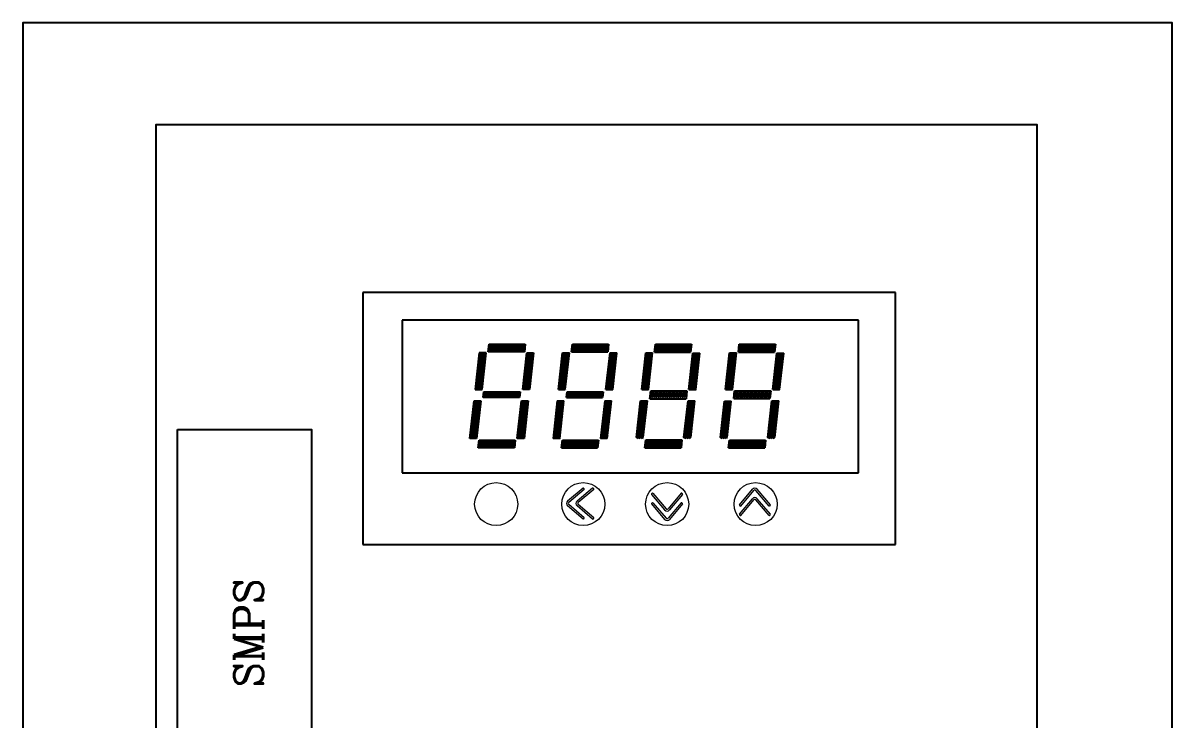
# Model space of a CAD drawing. Header units: inches. Extents: x 784 to 2184505, y 7 to 371504.
# Drawn here: x 1401396 to 1459563, y 322298 to 357545 of the extents above; entities that cross this region are included whole.
import ezdxf

# ---------------------------------------------------------------- set-up
doc = ezdxf.new("R2010")
doc.units = ezdxf.units.IN
doc.header["$MEASUREMENT"] = 0
doc.styles.add('ROMANC', font='romanc.shx', dxfattribs={"height": 5})

# ---------------------------------------------------------------- blocks, each defined once
blk = doc.blocks.new('563')
for p, q in [((1294163.8675, 121852.597), (1294159.5706, 121852.597)), ((1294159.5706, 121852.597), (1294159.5706, 121850.5632)), ((1294163.8675, 121850.5632), (1294163.8675, 121852.597)), ((1294163.5686, 121852.3731), (1294159.8882, 121852.3731)), ((1294159.8882, 121852.3731), (1294159.8882, 121851.1423)), ((1294163.5686, 121851.1423), (1294163.5686, 121852.3731)), ((1294159.8882, 121851.1423), (1294163.5686, 121851.1423)), ((1294159.5706, 121850.5632), (1294163.8675, 121850.5632))]:
    blk.add_line(p, q)
at = {"color": 242, "linetype": 'Continuous'}
for p, q in [((1294160.5824, 121852.117), (1294160.5894, 121852.18)), ((1294160.5829, 121852.1252), (1294160.6391, 121852.1814)), ((1294160.5848, 121852.1419), (1294160.6243, 121852.1814)), ((1294160.5866, 121852.1586), (1294160.6094, 121852.1814)), ((1294160.5885, 121852.1753), (1294160.5946, 121852.1814)), ((1294160.5894, 121852.18), (1294160.8809, 121852.18)), ((1294160.591, 121852.1185), (1294160.654, 121852.1814)), ((1294160.6058, 121852.1185), (1294160.6688, 121852.1814)), ((1294160.6207, 121852.1185), (1294160.6837, 121852.1814)), ((1294160.6355, 121852.1185), (1294160.6985, 121852.1814)), ((1294160.6504, 121852.1185), (1294160.7133, 121852.1814)), ((1294160.6652, 121852.1185), (1294160.7282, 121852.1814)), ((1294160.6801, 121852.1185), (1294160.743, 121852.1814)), ((1294160.6949, 121852.1185), (1294160.7579, 121852.1814)), ((1294160.7097, 121852.1185), (1294160.7727, 121852.1814)), ((1294160.7246, 121852.1185), (1294160.7875, 121852.1814)), ((1294160.7394, 121852.1185), (1294160.8024, 121852.1814)), ((1294160.7543, 121852.1185), (1294160.8172, 121852.1814)), ((1294160.7691, 121852.1185), (1294160.8321, 121852.1814)), ((1294160.7839, 121852.1185), (1294160.8469, 121852.1814)), ((1294160.7988, 121852.1185), (1294160.8617, 121852.1814)), ((1294160.8136, 121852.1185), (1294160.8766, 121852.1814)), ((1294160.8285, 121852.1185), (1294160.8793, 121852.1694)), ((1294160.8433, 121852.1185), (1294160.8775, 121852.1527)), ((1294160.8809, 121852.18), (1294160.8739, 121852.117)), ((1294161.254, 121852.117), (1294161.261, 121852.18)), ((1294161.2571, 121852.1243), (1294161.3133, 121852.1805)), ((1294161.2589, 121852.141), (1294161.2985, 121852.1805)), ((1294161.2608, 121852.1577), (1294161.2836, 121852.1805)), ((1294161.261, 121852.18), (1294161.5525, 121852.18)), ((1294161.2627, 121852.1744), (1294161.2688, 121852.1805)), ((1294161.2652, 121852.1176), (1294161.3281, 121852.1805)), ((1294161.28, 121852.1176), (1294161.343, 121852.1805)), ((1294161.2949, 121852.1176), (1294161.3578, 121852.1805)), ((1294161.3097, 121852.1176), (1294161.3727, 121852.1805)), ((1294161.3245, 121852.1176), (1294161.3875, 121852.1805)), ((1294161.3394, 121852.1176), (1294161.4023, 121852.1805)), ((1294161.3542, 121852.1176), (1294161.4172, 121852.1805)), ((1294161.3691, 121852.1176), (1294161.432, 121852.1805)), ((1294161.3839, 121852.1176), (1294161.4469, 121852.1805)), ((1294161.3987, 121852.1176), (1294161.4617, 121852.1805)), ((1294161.4136, 121852.1176), (1294161.4765, 121852.1805)), ((1294161.4284, 121852.1176), (1294161.4914, 121852.1805)), ((1294161.4433, 121852.1176), (1294161.5062, 121852.1805)), ((1294161.4581, 121852.1176), (1294161.5211, 121852.1805)), ((1294161.4729, 121852.1176), (1294161.5359, 121852.1805)), ((1294161.4878, 121852.1176), (1294161.5507, 121852.1805)), ((1294161.5026, 121852.1176), (1294161.5535, 121852.1685)), ((1294161.5175, 121852.1176), (1294161.5516, 121852.1518)), ((1294161.5525, 121852.18), (1294161.5455, 121852.117)), ((1294161.9231, 121852.1159), (1294161.9301, 121852.1789)), ((1294161.9262, 121852.1233), (1294161.9824, 121852.1795)), ((1294161.928, 121852.14), (1294161.9675, 121852.1795)), ((1294161.9299, 121852.1566), (1294161.9527, 121852.1795)), ((1294161.9301, 121852.1789), (1294162.2216, 121852.1789)), ((1294161.9318, 121852.1733), (1294161.9379, 121852.1795)), ((1294161.9343, 121852.1165), (1294161.9972, 121852.1795)), ((1294161.9491, 121852.1165), (1294162.0121, 121852.1795)), ((1294161.9639, 121852.1165), (1294162.0269, 121852.1795)), ((1294161.9788, 121852.1165), (1294162.0417, 121852.1795)), ((1294161.9936, 121852.1165), (1294162.0566, 121852.1795)), ((1294162.0085, 121852.1165), (1294162.0714, 121852.1795)), ((1294162.0233, 121852.1165), (1294162.0863, 121852.1795)), ((1294162.0381, 121852.1165), (1294162.1011, 121852.1795)), ((1294162.053, 121852.1165), (1294162.1159, 121852.1795)), ((1294162.0678, 121852.1165), (1294162.1308, 121852.1795)), ((1294162.0827, 121852.1165), (1294162.1456, 121852.1795)), ((1294162.0975, 121852.1165), (1294162.1605, 121852.1795)), ((1294162.1123, 121852.1165), (1294162.1753, 121852.1795)), ((1294162.1272, 121852.1165), (1294162.1901, 121852.1795)), ((1294162.142, 121852.1165), (1294162.205, 121852.1795)), ((1294162.1569, 121852.1165), (1294162.2198, 121852.1795)), ((1294162.1717, 121852.1165), (1294162.2226, 121852.1674)), ((1294162.1865, 121852.1165), (1294162.2207, 121852.1507)), ((1294162.2216, 121852.1789), (1294162.2146, 121852.1159)), ((1294162.5999, 121852.1159), (1294162.6069, 121852.1789)), ((1294162.603, 121852.1233), (1294162.6592, 121852.1795)), ((1294162.6049, 121852.14), (1294162.6444, 121852.1795)), ((1294162.6067, 121852.1566), (1294162.6295, 121852.1795)), ((1294162.6069, 121852.1789), (1294162.8984, 121852.1789)), ((1294162.6086, 121852.1733), (1294162.6147, 121852.1795)), ((1294162.6111, 121852.1165), (1294162.674, 121852.1795)), ((1294162.6259, 121852.1165), (1294162.6889, 121852.1795)), ((1294162.6408, 121852.1165), (1294162.7037, 121852.1795)), ((1294162.6556, 121852.1165), (1294162.7186, 121852.1795)), ((1294162.6704, 121852.1165), (1294162.7334, 121852.1795)), ((1294162.6853, 121852.1165), (1294162.7482, 121852.1795)), ((1294162.7001, 121852.1165), (1294162.7631, 121852.1795)), ((1294162.715, 121852.1165), (1294162.7779, 121852.1795)), ((1294162.7298, 121852.1165), (1294162.7928, 121852.1795)), ((1294162.7446, 121852.1165), (1294162.8076, 121852.1795)), ((1294162.7595, 121852.1165), (1294162.8224, 121852.1795)), ((1294162.7743, 121852.1165), (1294162.8373, 121852.1795)), ((1294162.7892, 121852.1165), (1294162.8521, 121852.1795)), ((1294162.804, 121852.1165), (1294162.867, 121852.1795)), ((1294162.8188, 121852.1165), (1294162.8818, 121852.1795)), ((1294162.8337, 121852.1165), (1294162.8966, 121852.1795)), ((1294162.8485, 121852.1165), (1294162.8994, 121852.1674)), ((1294162.8634, 121852.1165), (1294162.8975, 121852.1507)), ((1294162.8984, 121852.1789), (1294162.8914, 121852.1159)), ((1294160.5097, 121852.1086), (1294160.477, 121851.8145)), ((1294160.4966, 121851.9944), (1294160.5583, 121852.0561)), ((1294160.4984, 121852.011), (1294160.5602, 121852.0728)), ((1294160.5003, 121852.0277), (1294160.5621, 121852.0895)), ((1294160.5021, 121852.0444), (1294160.5639, 121852.1062)), ((1294160.504, 121852.0611), (1294160.5529, 121852.1101)), ((1294160.5059, 121852.0778), (1294160.5381, 121852.1101)), ((1294160.5077, 121852.0945), (1294160.5233, 121852.1101)), ((1294160.5646, 121852.1086), (1294160.5097, 121852.1086)), ((1294160.5319, 121851.8145), (1294160.5646, 121852.1086)), ((1294160.8739, 121852.117), (1294160.5824, 121852.117)), ((1294160.8581, 121852.1185), (1294160.8756, 121852.136)), ((1294160.86, 121851.8145), (1294160.8927, 121852.1086)), ((1294160.873, 121852.1185), (1294160.8738, 121852.1193)), ((1294160.8793, 121851.9912), (1294160.9411, 121852.053)), ((1294160.8811, 121852.0079), (1294160.9429, 121852.0697)), ((1294160.883, 121852.0246), (1294160.9448, 121852.0864)), ((1294160.8848, 121852.0413), (1294160.9466, 121852.1031)), ((1294160.8867, 121852.058), (1294160.9388, 121852.1101)), ((1294160.8886, 121852.0747), (1294160.9239, 121852.1101)), ((1294160.8904, 121852.0914), (1294160.9091, 121852.1101)), ((1294160.8923, 121852.1081), (1294160.8943, 121852.1101)), ((1294160.8927, 121852.1086), (1294160.9476, 121852.1086)), ((1294160.9476, 121852.1086), (1294160.9149, 121851.8145)), ((1294161.1486, 121851.8145), (1294161.1813, 121852.1086)), ((1294161.1707, 121851.9935), (1294161.2325, 121852.0552)), ((1294161.1726, 121852.0102), (1294161.2344, 121852.0719)), ((1294161.1744, 121852.0268), (1294161.2362, 121852.0886)), ((1294161.1763, 121852.0435), (1294161.2381, 121852.1053)), ((1294161.1782, 121852.0602), (1294161.2271, 121852.1092)), ((1294161.18, 121852.0769), (1294161.2123, 121852.1092)), ((1294161.1813, 121852.1086), (1294161.2362, 121852.1086)), ((1294161.1819, 121852.0936), (1294161.1974, 121852.1092)), ((1294161.2035, 121851.8145), (1294161.2362, 121852.1086)), ((1294161.254, 121852.117), (1294161.5455, 121852.117)), ((1294161.5316, 121851.8145), (1294161.5643, 121852.1086)), ((1294161.5323, 121852.1176), (1294161.5498, 121852.1351)), ((1294161.5471, 121852.1176), (1294161.5479, 121852.1184)), ((1294161.5534, 121851.9903), (1294161.6152, 121852.0521)), ((1294161.5553, 121852.007), (1294161.6171, 121852.0688)), ((1294161.5572, 121852.0237), (1294161.6189, 121852.0855)), ((1294161.559, 121852.0404), (1294161.6208, 121852.1022)), ((1294161.5609, 121852.0571), (1294161.613, 121852.1092)), ((1294161.5627, 121852.0738), (1294161.5981, 121852.1092)), ((1294161.5643, 121852.1086), (1294161.6193, 121852.1086)), ((1294161.5646, 121852.0905), (1294161.5833, 121852.1092)), ((1294161.5664, 121852.1072), (1294161.5684, 121852.1092)), ((1294161.5865, 121851.8145), (1294161.6193, 121852.1086)), ((1294161.8203, 121851.8145), (1294161.8531, 121852.1086)), ((1294161.8398, 121851.9924), (1294161.9016, 121852.0541)), ((1294161.8417, 121852.0091), (1294161.9034, 121852.0708)), ((1294161.8435, 121852.0258), (1294161.9053, 121852.0875)), ((1294161.8454, 121852.0425), (1294161.9072, 121852.1042)), ((1294161.8472, 121852.0592), (1294161.8962, 121852.1081)), ((1294161.8491, 121852.0759), (1294161.8813, 121852.1081)), ((1294161.851, 121852.0926), (1294161.8665, 121852.1081)), ((1294161.8531, 121852.1086), (1294161.908, 121852.1086)), ((1294161.8753, 121851.8145), (1294161.908, 121852.1086)), ((1294161.9231, 121852.1159), (1294162.2146, 121852.1159)), ((1294162.2007, 121851.8134), (1294162.2334, 121852.1075)), ((1294162.2014, 121852.1165), (1294162.2189, 121852.134)), ((1294162.2162, 121852.1165), (1294162.217, 121852.1173)), ((1294162.2225, 121851.9892), (1294162.2843, 121852.051)), ((1294162.2244, 121852.0059), (1294162.2862, 121852.0677)), ((1294162.2262, 121852.0226), (1294162.288, 121852.0844)), ((1294162.2281, 121852.0393), (1294162.2899, 121852.1011)), ((1294162.23, 121852.056), (1294162.282, 121852.1081)), ((1294162.2318, 121852.0727), (1294162.2672, 121852.1081)), ((1294162.2334, 121852.1075), (1294162.2883, 121852.1075)), ((1294162.2334, 121852.1075), (1294162.2883, 121852.1075)), ((1294162.2337, 121852.0894), (1294162.2524, 121852.1081)), ((1294162.2337, 121852.0894), (1294162.2524, 121852.1081)), ((1294162.2355, 121852.1061), (1294162.2375, 121852.1081)), ((1294162.2355, 121852.1061), (1294162.2375, 121852.1081)), ((1294162.2556, 121851.8134), (1294162.2883, 121852.1075)), ((1294162.4966, 121851.8146), (1294162.5293, 121852.1087)), ((1294162.5166, 121851.9924), (1294162.5784, 121852.0541)), ((1294162.5185, 121852.0091), (1294162.5803, 121852.0708)), ((1294162.5203, 121852.0258), (1294162.5821, 121852.0875)), ((1294162.5222, 121852.0425), (1294162.584, 121852.1042)), ((1294162.5241, 121852.0592), (1294162.573, 121852.1081)), ((1294162.5259, 121852.0759), (1294162.5582, 121852.1081)), ((1294162.5278, 121852.0926), (1294162.5433, 121852.1081)), ((1294162.5293, 121852.1087), (1294162.5842, 121852.1087)), ((1294162.5515, 121851.8146), (1294162.5842, 121852.1087)), ((1294162.5999, 121852.1159), (1294162.8914, 121852.1159)), ((1294162.8775, 121851.8134), (1294162.9103, 121852.1075)), ((1294162.8782, 121852.1165), (1294162.8957, 121852.134)), ((1294162.893, 121852.1165), (1294162.8938, 121852.1173)), ((1294162.8993, 121851.9892), (1294162.9611, 121852.051)), ((1294162.9012, 121852.0059), (1294162.963, 121852.0677)), ((1294162.9031, 121852.0226), (1294162.9648, 121852.0844)), ((1294162.9049, 121852.0393), (1294162.9667, 121852.1011)), ((1294162.9068, 121852.056), (1294162.9589, 121852.1081)), ((1294162.9086, 121852.0727), (1294162.944, 121852.1081)), ((1294162.9103, 121852.1075), (1294162.9652, 121852.1075)), ((1294162.9103, 121852.1075), (1294162.9652, 121852.1075)), ((1294162.9105, 121852.0894), (1294162.9292, 121852.1081)), ((1294162.9105, 121852.0894), (1294162.9292, 121852.1081)), ((1294162.9123, 121852.1061), (1294162.9143, 121852.1081)), ((1294162.9123, 121852.1061), (1294162.9143, 121852.1081)), ((1294162.9324, 121851.8134), (1294162.9652, 121852.1075)), ((1294160.4854, 121851.8942), (1294160.5472, 121851.9559)), ((1294160.4873, 121851.9109), (1294160.549, 121851.9726)), ((1294160.4891, 121851.9276), (1294160.5509, 121851.9893)), ((1294160.491, 121851.9443), (1294160.5528, 121852.006)), ((1294160.4928, 121851.961), (1294160.5546, 121852.0227)), ((1294160.4947, 121851.9777), (1294160.5565, 121852.0394)), ((1294160.87, 121851.9077), (1294160.9318, 121851.9695)), ((1294160.8718, 121851.9244), (1294160.9336, 121851.9862)), ((1294160.8737, 121851.9411), (1294160.9355, 121852.0029)), ((1294160.8756, 121851.9578), (1294160.9373, 121852.0196)), ((1294160.8774, 121851.9745), (1294160.9392, 121852.0363)), ((1294161.1596, 121851.8933), (1294161.2214, 121851.955)), ((1294161.1614, 121851.91), (1294161.2232, 121851.9717)), ((1294161.1633, 121851.9267), (1294161.2251, 121851.9884)), ((1294161.1652, 121851.9434), (1294161.2269, 121852.0051)), ((1294161.167, 121851.9601), (1294161.2288, 121852.0218)), ((1294161.1689, 121851.9768), (1294161.2306, 121852.0385)), ((1294161.5441, 121851.9068), (1294161.6059, 121851.9686)), ((1294161.546, 121851.9235), (1294161.6078, 121851.9853)), ((1294161.5479, 121851.9402), (1294161.6096, 121852.002)), ((1294161.5497, 121851.9569), (1294161.6115, 121852.0187)), ((1294161.5516, 121851.9736), (1294161.6134, 121852.0354)), ((1294161.8305, 121851.9089), (1294161.8923, 121851.9707)), ((1294161.8324, 121851.9256), (1294161.8942, 121851.9874)), ((1294161.8342, 121851.9423), (1294161.896, 121852.004)), ((1294161.8361, 121851.959), (1294161.8979, 121852.0207)), ((1294161.838, 121851.9757), (1294161.8997, 121852.0374)), ((1294162.2132, 121851.9057), (1294162.275, 121851.9675)), ((1294162.2151, 121851.9224), (1294162.2769, 121851.9842)), ((1294162.2169, 121851.9391), (1294162.2787, 121852.0009)), ((1294162.2188, 121851.9558), (1294162.2806, 121852.0176)), ((1294162.2207, 121851.9725), (1294162.2824, 121852.0343)), ((1294162.5073, 121851.9089), (1294162.5691, 121851.9707)), ((1294162.5092, 121851.9256), (1294162.571, 121851.9874)), ((1294162.5111, 121851.9423), (1294162.5728, 121852.004)), ((1294162.5129, 121851.959), (1294162.5747, 121852.0207)), ((1294162.5148, 121851.9757), (1294162.5765, 121852.0374)), ((1294162.89, 121851.9057), (1294162.9518, 121851.9675)), ((1294162.8919, 121851.9224), (1294162.9537, 121851.9842)), ((1294162.8938, 121851.9391), (1294162.9555, 121852.0009)), ((1294162.8956, 121851.9558), (1294162.9574, 121852.0176)), ((1294162.8975, 121851.9725), (1294162.9593, 121852.0343)), ((1294160.478, 121851.8274), (1294160.5398, 121851.8891)), ((1294160.4798, 121851.8441), (1294160.5416, 121851.9058)), ((1294160.4814, 121851.816), (1294160.5379, 121851.8724)), ((1294160.4817, 121851.8608), (1294160.5435, 121851.9225)), ((1294160.4836, 121851.8775), (1294160.5453, 121851.9392)), ((1294160.8607, 121851.8242), (1294160.9225, 121851.886)), ((1294160.8625, 121851.8409), (1294160.9243, 121851.9027)), ((1294160.8644, 121851.8576), (1294160.9262, 121851.9194)), ((1294160.8663, 121851.8743), (1294160.928, 121851.9361)), ((1294160.8673, 121851.816), (1294160.9206, 121851.8693)), ((1294160.8681, 121851.891), (1294160.9299, 121851.9528)), ((1294161.1521, 121851.8265), (1294161.2139, 121851.8882)), ((1294161.154, 121851.8432), (1294161.2158, 121851.9049)), ((1294161.1556, 121851.8151), (1294161.2121, 121851.8715)), ((1294161.1559, 121851.8599), (1294161.2176, 121851.9216)), ((1294161.1577, 121851.8766), (1294161.2195, 121851.9383)), ((1294161.5349, 121851.8233), (1294161.5966, 121851.8851)), ((1294161.5367, 121851.84), (1294161.5985, 121851.9018)), ((1294161.5386, 121851.8567), (1294161.6004, 121851.9185)), ((1294161.5404, 121851.8734), (1294161.6022, 121851.9352)), ((1294161.5415, 121851.8151), (1294161.5948, 121851.8684)), ((1294161.5423, 121851.8901), (1294161.6041, 121851.9519)), ((1294161.8212, 121851.8254), (1294161.883, 121851.8872)), ((1294161.8231, 121851.8421), (1294161.8849, 121851.9039)), ((1294161.8247, 121851.814), (1294161.8811, 121851.8705)), ((1294161.8249, 121851.8588), (1294161.8867, 121851.9206)), ((1294161.8268, 121851.8755), (1294161.8886, 121851.9373)), ((1294161.8287, 121851.8922), (1294161.8904, 121851.954)), ((1294162.2039, 121851.8222), (1294162.2657, 121851.884)), ((1294162.2058, 121851.8389), (1294162.2676, 121851.9007)), ((1294162.2077, 121851.8556), (1294162.2694, 121851.9174)), ((1294162.2095, 121851.8723), (1294162.2713, 121851.9341)), ((1294162.2105, 121851.814), (1294162.2639, 121851.8673)), ((1294162.2114, 121851.889), (1294162.2732, 121851.9508)), ((1294162.498, 121851.8254), (1294162.5598, 121851.8872)), ((1294162.4999, 121851.8421), (1294162.5617, 121851.9039)), ((1294162.5015, 121851.814), (1294162.558, 121851.8705)), ((1294162.5018, 121851.8588), (1294162.5635, 121851.9206)), ((1294162.5036, 121851.8755), (1294162.5654, 121851.9373)), ((1294162.5055, 121851.8922), (1294162.5673, 121851.954)), ((1294162.8808, 121851.8222), (1294162.9425, 121851.884)), ((1294162.8826, 121851.8389), (1294162.9444, 121851.9007)), ((1294162.8845, 121851.8556), (1294162.9463, 121851.9174)), ((1294162.8863, 121851.8723), (1294162.9481, 121851.9341)), ((1294162.8874, 121851.814), (1294162.9407, 121851.8673)), ((1294162.8882, 121851.889), (1294162.95, 121851.9508)), ((1294160.477, 121851.8145), (1294160.5319, 121851.8145)), ((1294160.4963, 121851.816), (1294160.536, 121851.8557)), ((1294160.5111, 121851.816), (1294160.5342, 121851.839)), ((1294160.526, 121851.816), (1294160.5323, 121851.8223)), ((1294160.5415, 121851.749), (1294160.5466, 121851.7952)), ((1294160.542, 121851.7579), (1294160.5809, 121851.7967)), ((1294160.5439, 121851.7746), (1294160.566, 121851.7967)), ((1294160.5458, 121851.7913), (1294160.5512, 121851.7967)), ((1294160.5466, 121851.7952), (1294160.8381, 121851.7952)), ((1294160.5495, 121851.7505), (1294160.5957, 121851.7967)), ((1294160.5644, 121851.7505), (1294160.6106, 121851.7967)), ((1294160.5792, 121851.7505), (1294160.6254, 121851.7967)), ((1294160.5941, 121851.7505), (1294160.6402, 121851.7967)), ((1294160.6089, 121851.7505), (1294160.6551, 121851.7967)), ((1294160.6237, 121851.7505), (1294160.6699, 121851.7967)), ((1294160.6386, 121851.7505), (1294160.6848, 121851.7967)), ((1294160.6534, 121851.7505), (1294160.6996, 121851.7967)), ((1294160.6683, 121851.7505), (1294160.7144, 121851.7967)), ((1294160.6831, 121851.7505), (1294160.7293, 121851.7967)), ((1294160.6979, 121851.7505), (1294160.7441, 121851.7967)), ((1294160.7128, 121851.7505), (1294160.759, 121851.7967)), ((1294160.7276, 121851.7505), (1294160.7738, 121851.7967)), ((1294160.7425, 121851.7505), (1294160.7886, 121851.7967)), ((1294160.7573, 121851.7505), (1294160.8035, 121851.7967)), ((1294160.7721, 121851.7505), (1294160.8183, 121851.7967)), ((1294160.787, 121851.7505), (1294160.8332, 121851.7967)), ((1294160.8018, 121851.7505), (1294160.8366, 121851.7853)), ((1294160.8381, 121851.7952), (1294160.833, 121851.749)), ((1294160.9149, 121851.8145), (1294160.86, 121851.8145)), ((1294160.8821, 121851.816), (1294160.9188, 121851.8526)), ((1294160.897, 121851.816), (1294160.9169, 121851.8359)), ((1294160.9118, 121851.816), (1294160.915, 121851.8192)), ((1294161.1486, 121851.8145), (1294161.2035, 121851.8145)), ((1294161.1705, 121851.8151), (1294161.2102, 121851.8548)), ((1294161.1853, 121851.8151), (1294161.2083, 121851.8381)), ((1294161.2001, 121851.8151), (1294161.2065, 121851.8214)), ((1294161.2131, 121851.749), (1294161.2182, 121851.7952)), ((1294161.2162, 121851.757), (1294161.255, 121851.7958)), ((1294161.2181, 121851.7737), (1294161.2402, 121851.7958)), ((1294161.2182, 121851.7952), (1294161.5097, 121851.7952)), ((1294161.2199, 121851.7904), (1294161.2254, 121851.7958)), ((1294161.2237, 121851.7496), (1294161.2699, 121851.7958)), ((1294161.2385, 121851.7496), (1294161.2847, 121851.7958)), ((1294161.2534, 121851.7496), (1294161.2996, 121851.7958)), ((1294161.2682, 121851.7496), (1294161.3144, 121851.7958)), ((1294161.2831, 121851.7496), (1294161.3292, 121851.7958)), ((1294161.2979, 121851.7496), (1294161.3441, 121851.7958)), ((1294161.3127, 121851.7496), (1294161.3589, 121851.7958)), ((1294161.3276, 121851.7496), (1294161.3738, 121851.7958)), ((1294161.3424, 121851.7496), (1294161.3886, 121851.7958)), ((1294161.3573, 121851.7496), (1294161.4034, 121851.7958)), ((1294161.3721, 121851.7496), (1294161.4183, 121851.7958)), ((1294161.387, 121851.7496), (1294161.4331, 121851.7958)), ((1294161.4018, 121851.7496), (1294161.448, 121851.7958)), ((1294161.4166, 121851.7496), (1294161.4628, 121851.7958)), ((1294161.4315, 121851.7496), (1294161.4776, 121851.7958)), ((1294161.4463, 121851.7496), (1294161.4925, 121851.7958)), ((1294161.4612, 121851.7496), (1294161.5073, 121851.7958)), ((1294161.476, 121851.7496), (1294161.5108, 121851.7844)), ((1294161.5097, 121851.7952), (1294161.5046, 121851.749)), ((1294161.5316, 121851.8145), (1294161.5865, 121851.8145)), ((1294161.5563, 121851.8151), (1294161.5929, 121851.8517)), ((1294161.5711, 121851.8151), (1294161.5911, 121851.835)), ((1294161.586, 121851.8151), (1294161.5892, 121851.8183)), ((1294161.8203, 121851.8145), (1294161.8753, 121851.8145)), ((1294161.8395, 121851.814), (1294161.8793, 121851.8538)), ((1294161.8544, 121851.814), (1294161.8774, 121851.8371)), ((1294161.8692, 121851.814), (1294161.8756, 121851.8204)), ((1294161.8853, 121851.7559), (1294161.9241, 121851.7947)), ((1294161.8859, 121851.7385), (1294161.8929, 121851.8014)), ((1294161.8872, 121851.7726), (1294161.9093, 121851.7947)), ((1294161.889, 121851.7893), (1294161.8944, 121851.7947)), ((1294161.8928, 121851.7485), (1294161.939, 121851.7947)), ((1294161.8929, 121851.8014), (1294162.1844, 121851.8014)), ((1294161.9076, 121851.7485), (1294161.9538, 121851.7947)), ((1294161.9225, 121851.7485), (1294161.9686, 121851.7947)), ((1294161.9373, 121851.7485), (1294161.9835, 121851.7947)), ((1294161.9522, 121851.7485), (1294161.9983, 121851.7947)), ((1294161.967, 121851.7485), (1294162.0132, 121851.7947)), ((1294161.9818, 121851.7485), (1294162.028, 121851.7947)), ((1294161.9967, 121851.7485), (1294162.0428, 121851.7947)), ((1294162.0115, 121851.7485), (1294162.0577, 121851.7947)), ((1294162.0264, 121851.7485), (1294162.0725, 121851.7947)), ((1294162.0412, 121851.7485), (1294162.0874, 121851.7947)), ((1294162.056, 121851.7485), (1294162.1022, 121851.7947)), ((1294162.0709, 121851.7485), (1294162.117, 121851.7947)), ((1294162.0857, 121851.7485), (1294162.1319, 121851.7947)), ((1294162.1006, 121851.7485), (1294162.1467, 121851.7947)), ((1294162.1154, 121851.7485), (1294162.1616, 121851.7947)), ((1294162.1302, 121851.7485), (1294162.1764, 121851.7947)), ((1294162.1451, 121851.7485), (1294162.1798, 121851.7833)), ((1294162.1844, 121851.8014), (1294162.1774, 121851.7385)), ((1294162.2007, 121851.8134), (1294162.2556, 121851.8134)), ((1294162.2254, 121851.814), (1294162.262, 121851.8506)), ((1294162.2402, 121851.814), (1294162.2601, 121851.8339)), ((1294162.2551, 121851.814), (1294162.2583, 121851.8172)), ((1294162.4966, 121851.8146), (1294162.5515, 121851.8146)), ((1294162.5164, 121851.814), (1294162.5561, 121851.8538)), ((1294162.5312, 121851.814), (1294162.5542, 121851.8371)), ((1294162.546, 121851.814), (1294162.5524, 121851.8204)), ((1294162.5621, 121851.7559), (1294162.6009, 121851.7947)), ((1294162.5623, 121851.7407), (1294162.5693, 121851.8037)), ((1294162.564, 121851.7726), (1294162.5861, 121851.7947)), ((1294162.5658, 121851.7893), (1294162.5713, 121851.7947)), ((1294162.5693, 121851.8037), (1294162.8608, 121851.8037)), ((1294162.5696, 121851.7485), (1294162.6158, 121851.7947)), ((1294162.5844, 121851.7485), (1294162.6306, 121851.7947)), ((1294162.5993, 121851.7485), (1294162.6455, 121851.7947)), ((1294162.6141, 121851.7485), (1294162.6603, 121851.7947)), ((1294162.629, 121851.7485), (1294162.6751, 121851.7947)), ((1294162.6438, 121851.7485), (1294162.69, 121851.7947)), ((1294162.6587, 121851.7485), (1294162.7048, 121851.7947)), ((1294162.6735, 121851.7485), (1294162.7197, 121851.7947)), ((1294162.6883, 121851.7485), (1294162.7345, 121851.7947)), ((1294162.7032, 121851.7485), (1294162.7493, 121851.7947)), ((1294162.718, 121851.7485), (1294162.7642, 121851.7947)), ((1294162.7329, 121851.7485), (1294162.779, 121851.7947)), ((1294162.7477, 121851.7485), (1294162.7939, 121851.7947)), ((1294162.7625, 121851.7485), (1294162.8087, 121851.7947)), ((1294162.7774, 121851.7485), (1294162.8235, 121851.7947)), ((1294162.7922, 121851.7485), (1294162.8384, 121851.7947)), ((1294162.8071, 121851.7485), (1294162.8532, 121851.7947)), ((1294162.8219, 121851.7485), (1294162.8567, 121851.7833)), ((1294162.8608, 121851.8037), (1294162.8538, 121851.7407)), ((1294162.8775, 121851.8134), (1294162.9324, 121851.8134)), ((1294162.9022, 121851.814), (1294162.9388, 121851.8506)), ((1294162.917, 121851.814), (1294162.937, 121851.8339)), ((1294162.9319, 121851.814), (1294162.9351, 121851.8172)), ((1294160.4328, 121851.4187), (1294160.4674, 121851.7212)), ((1294160.4563, 121851.6276), (1294160.5174, 121851.6887)), ((1294160.4582, 121851.6444), (1294160.5192, 121851.7054)), ((1294160.4602, 121851.6611), (1294160.5211, 121851.7221)), ((1294160.4621, 121851.6779), (1294160.5069, 121851.7227)), ((1294160.464, 121851.6947), (1294160.492, 121851.7227)), ((1294160.4659, 121851.7114), (1294160.4772, 121851.7227)), ((1294160.4674, 121851.7212), (1294160.5214, 121851.7212)), ((1294160.5214, 121851.7212), (1294160.4878, 121851.4187)), ((1294160.833, 121851.749), (1294160.5415, 121851.749)), ((1294160.8159, 121851.4187), (1294160.8505, 121851.7212)), ((1294160.8167, 121851.7505), (1294160.8347, 121851.7686)), ((1294160.8315, 121851.7505), (1294160.8329, 121851.7519)), ((1294160.839, 121851.6245), (1294160.9001, 121851.6855)), ((1294160.8409, 121851.6412), (1294160.902, 121851.7022)), ((1294160.8429, 121851.658), (1294160.9038, 121851.7189)), ((1294160.8448, 121851.6747), (1294160.8927, 121851.7227)), ((1294160.8467, 121851.6915), (1294160.8779, 121851.7227)), ((1294160.8486, 121851.7083), (1294160.8631, 121851.7227)), ((1294160.8505, 121851.7212), (1294160.9045, 121851.7212)), ((1294160.9045, 121851.7212), (1294160.8708, 121851.4187)), ((1294161.1391, 121851.7212), (1294161.1045, 121851.4187)), ((1294161.1305, 121851.6267), (1294161.1916, 121851.6878)), ((1294161.1324, 121851.6435), (1294161.1934, 121851.7045)), ((1294161.1343, 121851.6602), (1294161.1953, 121851.7212)), ((1294161.1362, 121851.677), (1294161.181, 121851.7218)), ((1294161.1382, 121851.6938), (1294161.1662, 121851.7218)), ((1294161.1391, 121851.7212), (1294161.193, 121851.7212)), ((1294161.1401, 121851.7105), (1294161.1514, 121851.7218)), ((1294161.1594, 121851.4187), (1294161.193, 121851.7212)), ((1294161.2131, 121851.749), (1294161.5046, 121851.749)), ((1294161.5221, 121851.7212), (1294161.4875, 121851.4187)), ((1294161.4908, 121851.7496), (1294161.5089, 121851.7677)), ((1294161.5057, 121851.7496), (1294161.507, 121851.751)), ((1294161.5132, 121851.6236), (1294161.5743, 121851.6846)), ((1294161.5151, 121851.6403), (1294161.5761, 121851.7013)), ((1294161.517, 121851.6571), (1294161.578, 121851.718)), ((1294161.5189, 121851.6738), (1294161.5669, 121851.7218)), ((1294161.5209, 121851.6906), (1294161.5521, 121851.7218)), ((1294161.5221, 121851.7212), (1294161.5761, 121851.7212)), ((1294161.5228, 121851.7074), (1294161.5372, 121851.7218)), ((1294161.5424, 121851.4187), (1294161.5761, 121851.7212)), ((1294161.7778, 121851.4266), (1294161.8105, 121851.7207)), ((1294161.7996, 121851.6256), (1294161.8606, 121851.6867)), ((1294161.8015, 121851.6424), (1294161.8625, 121851.7034)), ((1294161.8034, 121851.6592), (1294161.8644, 121851.7201)), ((1294161.8053, 121851.6759), (1294161.8501, 121851.7207)), ((1294161.8072, 121851.6927), (1294161.8353, 121851.7207)), ((1294161.8092, 121851.7094), (1294161.8205, 121851.7207)), ((1294161.8105, 121851.7207), (1294161.8654, 121851.7207)), ((1294161.8327, 121851.4266), (1294161.8654, 121851.7207)), ((1294161.8859, 121851.7385), (1294162.1774, 121851.7385)), ((1294162.1599, 121851.7485), (1294162.178, 121851.7666)), ((1294162.1607, 121851.4266), (1294162.1934, 121851.7207)), ((1294162.1748, 121851.7485), (1294162.1761, 121851.7499)), ((1294162.1823, 121851.6225), (1294162.2434, 121851.6836)), ((1294162.1842, 121851.6393), (1294162.2452, 121851.7003)), ((1294162.1861, 121851.656), (1294162.2471, 121851.717)), ((1294162.188, 121851.6728), (1294162.236, 121851.7207)), ((1294162.1899, 121851.6895), (1294162.2211, 121851.7207)), ((1294162.1919, 121851.7063), (1294162.2063, 121851.7207)), ((1294162.1934, 121851.7207), (1294162.2484, 121851.7207)), ((1294162.2156, 121851.4266), (1294162.2484, 121851.7207)), ((1294162.4543, 121851.4265), (1294162.487, 121851.7206)), ((1294162.4764, 121851.6256), (1294162.5375, 121851.6867)), ((1294162.4783, 121851.6424), (1294162.5393, 121851.7034)), ((1294162.4802, 121851.6592), (1294162.5412, 121851.7201)), ((1294162.4821, 121851.6759), (1294162.5269, 121851.7207)), ((1294162.4841, 121851.6927), (1294162.5121, 121851.7207)), ((1294162.486, 121851.7094), (1294162.4973, 121851.7207)), ((1294162.487, 121851.7206), (1294162.5419, 121851.7206)), ((1294162.5092, 121851.4265), (1294162.5419, 121851.7206)), ((1294162.5623, 121851.7407), (1294162.8538, 121851.7407)), ((1294162.8367, 121851.7485), (1294162.8548, 121851.7666)), ((1294162.8378, 121851.4267), (1294162.8705, 121851.7208)), ((1294162.8516, 121851.7485), (1294162.8529, 121851.7499)), ((1294162.8591, 121851.6225), (1294162.9202, 121851.6836)), ((1294162.861, 121851.6393), (1294162.922, 121851.7003)), ((1294162.8629, 121851.656), (1294162.9239, 121851.717)), ((1294162.8648, 121851.6728), (1294162.9128, 121851.7207)), ((1294162.8668, 121851.6895), (1294162.898, 121851.7207)), ((1294162.8687, 121851.7063), (1294162.8831, 121851.7207)), ((1294162.8705, 121851.7208), (1294162.9254, 121851.7208)), ((1294162.8927, 121851.4267), (1294162.9254, 121851.7208)), ((1294160.4448, 121851.5271), (1294160.5062, 121851.5885)), ((1294160.4467, 121851.5438), (1294160.5081, 121851.6052)), ((1294160.4487, 121851.5606), (1294160.51, 121851.6219)), ((1294160.4506, 121851.5774), (1294160.5118, 121851.6386)), ((1294160.4525, 121851.5941), (1294160.5137, 121851.6553)), ((1294160.4544, 121851.6109), (1294160.5155, 121851.672)), ((1294160.8275, 121851.5239), (1294160.889, 121851.5854)), ((1294160.8294, 121851.5407), (1294160.8908, 121851.6021)), ((1294160.8314, 121851.5574), (1294160.8927, 121851.6188)), ((1294160.8333, 121851.5742), (1294160.8945, 121851.6355)), ((1294160.8352, 121851.591), (1294160.8964, 121851.6521)), ((1294160.8371, 121851.6077), (1294160.8982, 121851.6688)), ((1294161.119, 121851.5262), (1294161.1804, 121851.5876)), ((1294161.1209, 121851.5429), (1294161.1823, 121851.6043)), ((1294161.1228, 121851.5597), (1294161.1841, 121851.621)), ((1294161.1247, 121851.5765), (1294161.186, 121851.6377)), ((1294161.1267, 121851.5932), (1294161.1878, 121851.6544)), ((1294161.1286, 121851.61), (1294161.1897, 121851.6711)), ((1294161.5017, 121851.523), (1294161.5631, 121851.5845)), ((1294161.5036, 121851.5398), (1294161.565, 121851.6012)), ((1294161.5055, 121851.5566), (1294161.5668, 121851.6179)), ((1294161.5074, 121851.5733), (1294161.5687, 121851.6346)), ((1294161.5094, 121851.5901), (1294161.5706, 121851.6513)), ((1294161.5113, 121851.6068), (1294161.5724, 121851.6679)), ((1294161.7881, 121851.5251), (1294161.8495, 121851.5865)), ((1294161.79, 121851.5419), (1294161.8513, 121851.6032)), ((1294161.7919, 121851.5586), (1294161.8532, 121851.6199)), ((1294161.7938, 121851.5754), (1294161.8551, 121851.6366)), ((1294161.7957, 121851.5921), (1294161.8569, 121851.6533)), ((1294161.7977, 121851.6089), (1294161.8588, 121851.67)), ((1294162.1708, 121851.522), (1294162.2322, 121851.5834)), ((1294162.1727, 121851.5387), (1294162.2341, 121851.6001)), ((1294162.1746, 121851.5555), (1294162.2359, 121851.6168)), ((1294162.1765, 121851.5722), (1294162.2378, 121851.6335)), ((1294162.1784, 121851.589), (1294162.2396, 121851.6502)), ((1294162.1804, 121851.6057), (1294162.2415, 121851.6669)), ((1294162.4649, 121851.5251), (1294162.5263, 121851.5865)), ((1294162.4668, 121851.5419), (1294162.5282, 121851.6032)), ((1294162.4687, 121851.5586), (1294162.53, 121851.6199)), ((1294162.4706, 121851.5754), (1294162.5319, 121851.6366)), ((1294162.4726, 121851.5921), (1294162.5337, 121851.6533)), ((1294162.4745, 121851.6089), (1294162.5356, 121851.67)), ((1294162.8476, 121851.522), (1294162.909, 121851.5834)), ((1294162.8495, 121851.5387), (1294162.9109, 121851.6001)), ((1294162.8514, 121851.5555), (1294162.9127, 121851.6168)), ((1294162.8533, 121851.5722), (1294162.9146, 121851.6335)), ((1294162.8553, 121851.589), (1294162.9165, 121851.6502)), ((1294162.8572, 121851.6057), (1294162.9183, 121851.6669)), ((1294160.4352, 121851.4433), (1294160.4969, 121851.505)), ((1294160.4372, 121851.4601), (1294160.4988, 121851.5217)), ((1294160.4391, 121851.4768), (1294160.5007, 121851.5384)), ((1294160.441, 121851.4936), (1294160.5025, 121851.5551)), ((1294160.4429, 121851.5103), (1294160.5044, 121851.5718)), ((1294160.818, 121851.4401), (1294160.8797, 121851.5019)), ((1294160.8199, 121851.4569), (1294160.8815, 121851.5186)), ((1294160.8218, 121851.4737), (1294160.8834, 121851.5353)), ((1294160.8237, 121851.4904), (1294160.8852, 121851.552)), ((1294160.8256, 121851.5072), (1294160.8871, 121851.5687)), ((1294161.1094, 121851.4424), (1294161.1711, 121851.5041)), ((1294161.1113, 121851.4592), (1294161.173, 121851.5208)), ((1294161.1132, 121851.4759), (1294161.1748, 121851.5375)), ((1294161.1152, 121851.4927), (1294161.1767, 121851.5542)), ((1294161.1171, 121851.5094), (1294161.1785, 121851.5709)), ((1294161.4921, 121851.4393), (1294161.5538, 121851.501)), ((1294161.494, 121851.456), (1294161.5557, 121851.5177)), ((1294161.4959, 121851.4728), (1294161.5575, 121851.5344)), ((1294161.4979, 121851.4895), (1294161.5594, 121851.5511)), ((1294161.4998, 121851.5063), (1294161.5613, 121851.5678)), ((1294161.7785, 121851.4413), (1294161.8402, 121851.503)), ((1294161.7804, 121851.4581), (1294161.8421, 121851.5197)), ((1294161.7823, 121851.4748), (1294161.8439, 121851.5364)), ((1294161.7842, 121851.4916), (1294161.8458, 121851.5531)), ((1294161.7862, 121851.5083), (1294161.8476, 121851.5698)), ((1294162.1612, 121851.4382), (1294162.2229, 121851.4999)), ((1294162.1631, 121851.4549), (1294162.2248, 121851.5166)), ((1294162.165, 121851.4717), (1294162.2266, 121851.5333)), ((1294162.1669, 121851.4884), (1294162.2285, 121851.55)), ((1294162.1689, 121851.5052), (1294162.2303, 121851.5667)), ((1294162.4553, 121851.4413), (1294162.517, 121851.503)), ((1294162.4572, 121851.4581), (1294162.5189, 121851.5197)), ((1294162.4591, 121851.4748), (1294162.5207, 121851.5364)), ((1294162.4611, 121851.4916), (1294162.5226, 121851.5531)), ((1294162.463, 121851.5083), (1294162.5244, 121851.5698)), ((1294162.838, 121851.4382), (1294162.8997, 121851.4999)), ((1294162.8399, 121851.4549), (1294162.9016, 121851.5166)), ((1294162.8419, 121851.4717), (1294162.9034, 121851.5333)), ((1294162.8438, 121851.4884), (1294162.9053, 121851.55)), ((1294162.8457, 121851.5052), (1294162.9072, 121851.5667)), ((1294160.4878, 121851.4187), (1294160.4328, 121851.4187)), ((1294160.4333, 121851.4265), (1294160.4951, 121851.4883)), ((1294160.4418, 121851.4202), (1294160.4932, 121851.4716)), ((1294160.4567, 121851.4202), (1294160.4914, 121851.4549)), ((1294160.4715, 121851.4202), (1294160.4895, 121851.4382)), ((1294160.4864, 121851.4202), (1294160.4877, 121851.4215)), ((1294160.5009, 121851.3457), (1294160.5624, 121851.4072)), ((1294160.501, 121851.3428), (1294160.508, 121851.4057)), ((1294160.5028, 121851.3624), (1294160.5476, 121851.4072)), ((1294160.5046, 121851.3791), (1294160.5327, 121851.4072)), ((1294160.5065, 121851.3958), (1294160.5179, 121851.4072)), ((1294160.508, 121851.4057), (1294160.7995, 121851.4057)), ((1294160.5143, 121851.3443), (1294160.5773, 121851.4072)), ((1294160.5291, 121851.3443), (1294160.5921, 121851.4072)), ((1294160.544, 121851.3443), (1294160.6069, 121851.4072)), ((1294160.5588, 121851.3443), (1294160.6218, 121851.4072)), ((1294160.5737, 121851.3443), (1294160.6366, 121851.4072)), ((1294160.5885, 121851.3443), (1294160.6515, 121851.4072)), ((1294160.6033, 121851.3443), (1294160.6663, 121851.4072)), ((1294160.6182, 121851.3443), (1294160.6811, 121851.4072)), ((1294160.633, 121851.3443), (1294160.696, 121851.4072)), ((1294160.6479, 121851.3443), (1294160.7108, 121851.4072)), ((1294160.6627, 121851.3443), (1294160.7257, 121851.4072)), ((1294160.6775, 121851.3443), (1294160.7405, 121851.4072)), ((1294160.6924, 121851.3443), (1294160.7553, 121851.4072)), ((1294160.7072, 121851.3443), (1294160.7702, 121851.4072)), ((1294160.7221, 121851.3443), (1294160.785, 121851.4072)), ((1294160.7369, 121851.3443), (1294160.7992, 121851.4065)), ((1294160.7995, 121851.4057), (1294160.7925, 121851.3428)), ((1294160.8708, 121851.4187), (1294160.8159, 121851.4187)), ((1294160.816, 121851.4234), (1294160.8778, 121851.4852)), ((1294160.8277, 121851.4202), (1294160.8759, 121851.4685)), ((1294160.8425, 121851.4202), (1294160.8741, 121851.4518)), ((1294160.8574, 121851.4202), (1294160.8722, 121851.4351)), ((1294161.1594, 121851.4187), (1294161.1045, 121851.4187)), ((1294161.1075, 121851.4256), (1294161.1693, 121851.4874)), ((1294161.116, 121851.4193), (1294161.1674, 121851.4707)), ((1294161.1308, 121851.4193), (1294161.1655, 121851.454)), ((1294161.1457, 121851.4193), (1294161.1637, 121851.4373)), ((1294161.1605, 121851.4193), (1294161.1618, 121851.4206)), ((1294161.1726, 121851.3428), (1294161.1796, 121851.4057)), ((1294161.1751, 121851.3448), (1294161.2366, 121851.4063)), ((1294161.1769, 121851.3615), (1294161.2217, 121851.4063)), ((1294161.1788, 121851.3782), (1294161.2069, 121851.4063)), ((1294161.1796, 121851.4057), (1294161.4711, 121851.4057)), ((1294161.1807, 121851.3949), (1294161.1921, 121851.4063)), ((1294161.1885, 121851.3434), (1294161.2514, 121851.4063)), ((1294161.2033, 121851.3434), (1294161.2663, 121851.4063)), ((1294161.2181, 121851.3434), (1294161.2811, 121851.4063)), ((1294161.233, 121851.3434), (1294161.2959, 121851.4063)), ((1294161.2478, 121851.3434), (1294161.3108, 121851.4063)), ((1294161.2627, 121851.3434), (1294161.3256, 121851.4063)), ((1294161.2775, 121851.3434), (1294161.3405, 121851.4063)), ((1294161.2923, 121851.3434), (1294161.3553, 121851.4063)), ((1294161.3072, 121851.3434), (1294161.3701, 121851.4063)), ((1294161.322, 121851.3434), (1294161.385, 121851.4063)), ((1294161.3369, 121851.3434), (1294161.3998, 121851.4063)), ((1294161.3517, 121851.3434), (1294161.4147, 121851.4063)), ((1294161.3665, 121851.3434), (1294161.4295, 121851.4063)), ((1294161.3814, 121851.3434), (1294161.4443, 121851.4063)), ((1294161.3962, 121851.3434), (1294161.4592, 121851.4063)), ((1294161.4111, 121851.3434), (1294161.4733, 121851.4056)), ((1294161.4711, 121851.4057), (1294161.4641, 121851.3428)), ((1294161.5424, 121851.4187), (1294161.4875, 121851.4187)), ((1294161.4902, 121851.4225), (1294161.552, 121851.4843)), ((1294161.5019, 121851.4193), (1294161.5501, 121851.4676)), ((1294161.5167, 121851.4193), (1294161.5483, 121851.4509)), ((1294161.5315, 121851.4193), (1294161.5464, 121851.4342)), ((1294161.7766, 121851.4246), (1294161.8383, 121851.4863)), ((1294161.7778, 121851.4266), (1294161.8327, 121851.4266)), ((1294161.7851, 121851.4182), (1294161.8365, 121851.4696)), ((1294161.7999, 121851.4182), (1294161.8346, 121851.4529)), ((1294161.8148, 121851.4182), (1294161.8328, 121851.4362)), ((1294161.8296, 121851.4182), (1294161.8309, 121851.4195)), ((1294161.8442, 121851.3437), (1294161.9057, 121851.4052)), ((1294161.846, 121851.3604), (1294161.8908, 121851.4052)), ((1294161.8463, 121851.344), (1294161.8533, 121851.4069)), ((1294161.8479, 121851.3771), (1294161.876, 121851.4052)), ((1294161.8497, 121851.3938), (1294161.8611, 121851.4052)), ((1294161.8533, 121851.4069), (1294162.1448, 121851.4069)), ((1294161.8575, 121851.3423), (1294161.9205, 121851.4052)), ((1294161.8724, 121851.3423), (1294161.9353, 121851.4052)), ((1294161.8872, 121851.3423), (1294161.9502, 121851.4052)), ((1294161.9021, 121851.3423), (1294161.965, 121851.4052)), ((1294161.9169, 121851.3423), (1294161.9799, 121851.4052)), ((1294161.9317, 121851.3423), (1294161.9947, 121851.4052)), ((1294161.9466, 121851.3423), (1294162.0095, 121851.4052)), ((1294161.9614, 121851.3423), (1294162.0244, 121851.4052)), ((1294161.9763, 121851.3423), (1294162.0392, 121851.4052)), ((1294161.9911, 121851.3423), (1294162.0541, 121851.4052)), ((1294162.0059, 121851.3423), (1294162.0689, 121851.4052)), ((1294162.0208, 121851.3423), (1294162.0838, 121851.4052)), ((1294162.0356, 121851.3423), (1294162.0986, 121851.4052)), ((1294162.0505, 121851.3423), (1294162.1134, 121851.4052)), ((1294162.0653, 121851.3423), (1294162.1283, 121851.4052)), ((1294162.0802, 121851.3423), (1294162.1424, 121851.4046)), ((1294162.1448, 121851.4069), (1294162.1378, 121851.344)), ((1294162.1593, 121851.4214), (1294162.2211, 121851.4832)), ((1294162.1607, 121851.4266), (1294162.2156, 121851.4266)), ((1294162.1709, 121851.4182), (1294162.2192, 121851.4665)), ((1294162.1858, 121851.4182), (1294162.2173, 121851.4498)), ((1294162.2006, 121851.4182), (1294162.2155, 121851.4331)), ((1294162.4534, 121851.4246), (1294162.5152, 121851.4863)), ((1294162.4543, 121851.4265), (1294162.5092, 121851.4265)), ((1294162.4619, 121851.4182), (1294162.5133, 121851.4696)), ((1294162.4767, 121851.4182), (1294162.5114, 121851.4529)), ((1294162.4916, 121851.4182), (1294162.5096, 121851.4362)), ((1294162.5064, 121851.4182), (1294162.5077, 121851.4195)), ((1294162.5207, 121851.3416), (1294162.5278, 121851.4046)), ((1294162.521, 121851.3437), (1294162.5825, 121851.4052)), ((1294162.5228, 121851.3604), (1294162.5676, 121851.4052)), ((1294162.5247, 121851.3771), (1294162.5528, 121851.4052)), ((1294162.5266, 121851.3938), (1294162.538, 121851.4052)), ((1294162.5278, 121851.4046), (1294162.8193, 121851.4046)), ((1294162.5344, 121851.3423), (1294162.5973, 121851.4052)), ((1294162.5492, 121851.3423), (1294162.6122, 121851.4052)), ((1294162.564, 121851.3423), (1294162.627, 121851.4052)), ((1294162.5789, 121851.3423), (1294162.6418, 121851.4052)), ((1294162.5937, 121851.3423), (1294162.6567, 121851.4052)), ((1294162.6086, 121851.3423), (1294162.6715, 121851.4052)), ((1294162.6234, 121851.3423), (1294162.6864, 121851.4052)), ((1294162.6382, 121851.3423), (1294162.7012, 121851.4052)), ((1294162.6531, 121851.3423), (1294162.716, 121851.4052)), ((1294162.6679, 121851.3423), (1294162.7309, 121851.4052)), ((1294162.6828, 121851.3423), (1294162.7457, 121851.4052)), ((1294162.6976, 121851.3423), (1294162.7606, 121851.4052)), ((1294162.7124, 121851.3423), (1294162.7754, 121851.4052)), ((1294162.7273, 121851.3423), (1294162.7902, 121851.4052)), ((1294162.7421, 121851.3423), (1294162.8051, 121851.4052)), ((1294162.757, 121851.3423), (1294162.8193, 121851.4046)), ((1294162.8193, 121851.4046), (1294162.8122, 121851.3416)), ((1294162.8361, 121851.4214), (1294162.8979, 121851.4832)), ((1294162.8378, 121851.4267), (1294162.8927, 121851.4267)), ((1294162.8478, 121851.4182), (1294162.896, 121851.4665)), ((1294162.8626, 121851.4182), (1294162.8942, 121851.4498)), ((1294162.8774, 121851.4182), (1294162.8923, 121851.4331)), ((1294160.7925, 121851.3428), (1294160.501, 121851.3428)), ((1294160.7517, 121851.3443), (1294160.7973, 121851.3898)), ((1294160.7666, 121851.3443), (1294160.7955, 121851.3731)), ((1294160.7814, 121851.3443), (1294160.7936, 121851.3564)), ((1294161.1726, 121851.3428), (1294161.4641, 121851.3428)), ((1294161.4259, 121851.3434), (1294161.4715, 121851.3889)), ((1294161.4407, 121851.3434), (1294161.4696, 121851.3722)), ((1294161.4556, 121851.3434), (1294161.4678, 121851.3555)), ((1294161.8463, 121851.344), (1294162.1378, 121851.344)), ((1294162.095, 121851.3423), (1294162.1406, 121851.3879)), ((1294162.1098, 121851.3423), (1294162.1387, 121851.3712)), ((1294162.1247, 121851.3423), (1294162.1369, 121851.3545)), ((1294162.5207, 121851.3416), (1294162.8122, 121851.3416)), ((1294162.7718, 121851.3423), (1294162.8174, 121851.3879)), ((1294162.7866, 121851.3423), (1294162.8155, 121851.3712)), ((1294162.8015, 121851.3423), (1294162.8137, 121851.3545))]:
    blk.add_line(p, q, dxfattribs=at)
at = {"color": 0, "lineweight": 13}
for p, q in [((1294161.3464, 121851.0178), (1294161.2218, 121850.9128)), ((1294161.3569, 121851.0075), (1294161.2312, 121850.9015)), ((1294161.4229, 121851.0178), (1294161.2983, 121850.9128)), ((1294161.4335, 121851.0075), (1294161.3077, 121850.9015)), ((1294161.8997, 121850.9662), (1294162.0047, 121850.8415)), ((1294161.9101, 121850.9767), (1294162.016, 121850.851)), ((1294162.1388, 121850.9767), (1294162.0329, 121850.851)), ((1294162.1493, 121850.9663), (1294162.0441, 121850.8415)), ((1294162.6082, 121850.8834), (1294162.7133, 121851.0083)), ((1294162.6186, 121850.8731), (1294162.7246, 121850.9988)), ((1294162.8474, 121850.8731), (1294162.7414, 121850.9988)), ((1294162.8577, 121850.8836), (1294162.7527, 121851.0083)), ((1294161.3466, 121850.7683), (1294161.2218, 121850.8734)), ((1294161.3569, 121850.7787), (1294161.2312, 121850.8847)), ((1294161.4231, 121850.7683), (1294161.2983, 121850.8734)), ((1294161.4335, 121850.7787), (1294161.3077, 121850.8847)), ((1294161.8997, 121850.8897), (1294162.0047, 121850.765)), ((1294161.9101, 121850.9002), (1294162.016, 121850.7745)), ((1294162.1388, 121850.9002), (1294162.0329, 121850.7745)), ((1294162.1493, 121850.8898), (1294162.0441, 121850.765)), ((1294162.6082, 121850.8069), (1294162.7133, 121850.9318)), ((1294162.6186, 121850.7966), (1294162.7246, 121850.9223)), ((1294162.8474, 121850.7966), (1294162.7414, 121850.9223)), ((1294162.8577, 121850.8071), (1294162.7527, 121850.9318))]:
    blk.add_line(p, q, dxfattribs=at)
for centre in [(1294160.6461, 121850.8886), (1294161.3485, 121850.8886), (1294162.0251, 121850.8886), (1294162.7387, 121850.8886)]:
    blk.add_circle(centre, 0.1738, dxfattribs=at)
for centre, radius, start, end in [((1294161.3475, 121851.0083), 0.00952, 354.68244, 96.29661), ((1294161.424, 121851.0083), 0.00952, 354.68244, 96.29661), ((1294161.9092, 121850.9672), 0.00952, 84.68244, 186.29661), ((1294162.1398, 121850.9672), 0.00952, 354.68244, 96.10947), ((1294162.733, 121850.9917), 0.0257, 40.1141, 139.8859), ((1294162.733, 121850.9152), 0.0257, 40.1141, 139.8859), ((1294162.733, 121850.9917), 0.011, 40.1141, 139.8859), ((1294161.2383, 121850.8931), 0.0257, 130.1141, 229.8859), ((1294161.2383, 121850.8931), 0.011, 130.1141, 229.8859), ((1294161.3149, 121850.8931), 0.0257, 130.1141, 229.8859), ((1294161.3149, 121850.8931), 0.011, 130.1141, 229.8859), ((1294161.9092, 121850.8907), 0.00952, 84.68244, 186.29661), ((1294162.0244, 121850.8581), 0.011, 220.1141, 319.8859), ((1294162.1398, 121850.8907), 0.00952, 354.68244, 96.10947), ((1294162.6176, 121850.8826), 0.00952, 174.68244, 276.10947), ((1294162.733, 121850.9152), 0.011, 40.1141, 139.8859), ((1294162.8482, 121850.8826), 0.00952, 264.68244, 6.29661), ((1294161.3475, 121850.7777), 0.00952, 264.68244, 6.10947), ((1294161.424, 121850.7777), 0.00952, 264.68244, 6.10947), ((1294162.0244, 121850.8581), 0.0257, 220.1141, 319.8859), ((1294162.0244, 121850.7816), 0.0257, 220.1141, 319.8859), ((1294162.0244, 121850.7816), 0.011, 220.1141, 319.8859), ((1294162.6176, 121850.806), 0.00952, 174.68244, 276.10947), ((1294162.8482, 121850.8061), 0.00952, 264.68244, 6.29661)]:
    blk.add_arc(centre, radius, start, end, dxfattribs=at)

msp = doc.modelspace()

# ---------------------------------------------------------------- linework, layer by layer
for points, elevation in [([(1401396.46915, 275966.90802), (1459563.29154, 275966.90802), (1459563.29154, 357544.85256), (1401396.46915, 357544.85256)], 24265.83144), ([(1409220.00426, 336961.40594), (1415996.56051, 336961.40594), (1415996.56051, 317359.14366), (1409220.00426, 317359.14366)], 35852.76595)]:
    msp.add_lwpolyline(points, close=True, dxfattribs=dict(elevation=elevation))
at = {"color": 3, "elevation": 12132.91572}
msp.add_lwpolyline([(1408115.85706, 283145.53928), (1452734.61407, 283145.53928), (1452734.61407, 352391.99007), (1408115.85706, 352391.99007)], close=True, dxfattribs=at)

# ---------------------------------------------------------------- block references
at = {"color": 0, "lineweight": 13, "xscale": 6274.980088492524, "yscale": 6274.980088492524, "zscale": 6274.980088492524}
msp.add_blockref('563', (-8119406933.58892, -764278718.63676), dxfattribs=at)

# ---------------------------------------------------------------- texts
at = {"linetype": 'Continuous', "style": 'ROMANC'}
msp.add_text('SMPS', height=1471.470631, rotation=90, dxfattribs=at).set_placement((1413551.9478, 323905.5897, 35852.76595))

doc.saveas('drawing.dxf')
